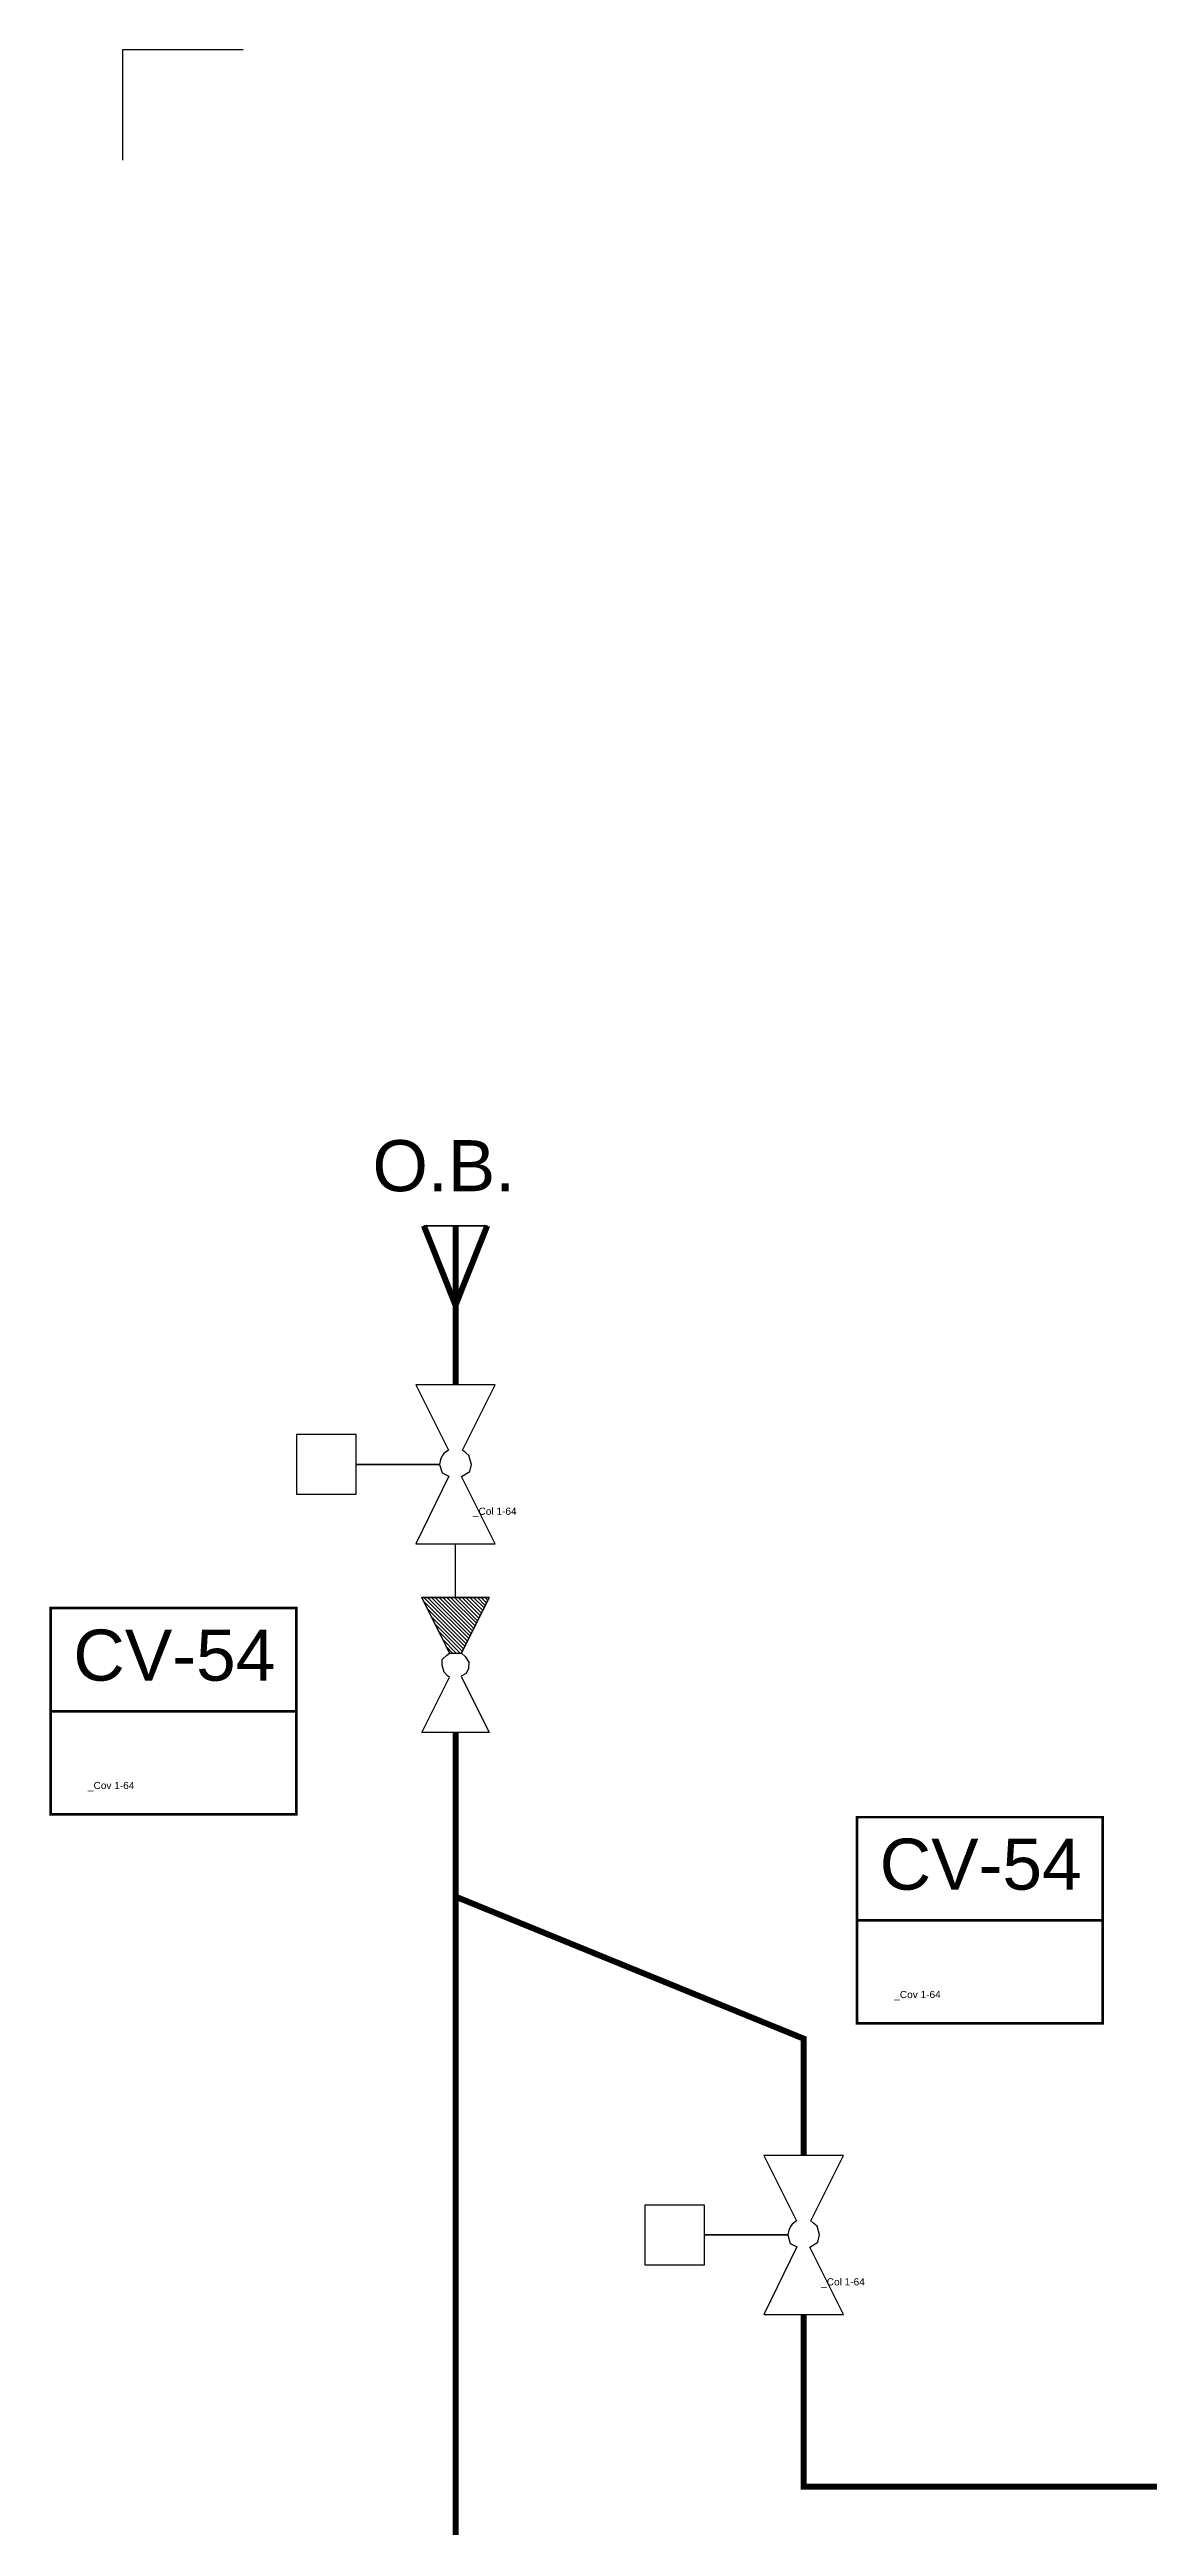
# Model space of a CAD drawing. Header units: millimetres. Extents: x 14456 to 25181, y 36625 to 39656.
# Drawn here: x 14892 to 15258, y 38374 to 39199 of the extents above; entities that cross this region are included whole.
import ezdxf

# ---------------------------------------------------------------- set-up
doc = ezdxf.new("R2010")
doc.units = ezdxf.units.MM
for name, color, linetype in [('Ballast', 80, 'Continuous'), ('Control valve', 11, 'Continuous'), ('Objects not controlled', 40, 'Continuous'), ('Side tanks', 120, 'Continuous'), ('TEKST', 7, 'Continuous')]:
    doc.layers.add(name, color=color, linetype=linetype)
doc.styles.add('Arial', font='arial.ttf', dxfattribs={"height": 50})

msp = doc.modelspace()

# ---------------------------------------------------------------- hatches: boundary and pattern name
at = {"layer": 'Objects not controlled'}
h = msp.add_hatch(dxfattribs=at)
h.set_pattern_fill('ANSI31', color=256, scale=7.2105, angle=-90)
h.set_pattern_definition([(315, (15673.7676, 40240.1342), (0.6373242, 0.6373242), [])])
h.paths.add_polyline_path([(15015.83, 38683.32), (15025.07, 38664.84), (15029.09, 38664.84), (15038.33, 38683.32)])

# ---------------------------------------------------------------- linework, layer by layer
at = {"layer": 'Ballast', "const_width": 2}
for points in [[(15027.08, 38780.63), (15016.54, 38807.12)], [(15027.08, 38780.63), (15016.54, 38807.12)], [(15027.08, 38754.14), (15027.08, 38807.12)], [(15027.08, 38780.63), (15037.63, 38807.12)], [(15027.08, 38754.14), (15027.08, 38807.12)], [(15027.08, 38780.63), (15037.63, 38807.12)], [(15027.08, 38638.32), (15027.08, 38028.37), (15197.54, 38028.37), (15197.54, 38004.19)], [(15143.1, 38497.55), (15143.1, 38536.42), (15027.08, 38583.72)], [(15143.1, 38444.56), (15143.1, 38387.21), (15302.52, 38387.21)]]:
    msp.add_lwpolyline(points, dxfattribs=at)
at = {"layer": 'Ballast'}
for points in [[(15016.54, 38807.12), (15037.63, 38807.12)], [(15037.63, 38807.12), (15016.54, 38807.12)], [(15027.08, 38683.32), (15027.08, 38701.15)]]:
    msp.add_lwpolyline(points, dxfattribs=at)
at = {"layer": 'Control valve'}
for points in [[(15040.33, 38754.14), (15013.83, 38754.14), (15024.71, 38732.39), (15023.22, 38731.27), (15022.63, 38730.46), (15022.13, 38729.27), (15021.78, 38727.65), (14993.96, 38727.65), (14993.96, 38737.58), (14974.09, 38737.58), (14974.09, 38717.71), (14993.96, 38717.71), (14993.96, 38727.65), (15021.78, 38727.65), (15022.61, 38724.81), (15024.82, 38723.7), (15013.83, 38701.15), (15040.33, 38701.15), (15029.11, 38723.6), (15031.82, 38725.28), (15032.38, 38727.65), (15031.52, 38730.55), (15030.49, 38731.47), (15029.45, 38732.39)], [(15156.35, 38497.55), (15129.85, 38497.55), (15140.73, 38475.8), (15139.23, 38474.68), (15138.65, 38473.87), (15138.15, 38472.68), (15137.8, 38471.06), (15109.98, 38471.06), (15109.98, 38480.99), (15090.11, 38480.99), (15090.11, 38461.12), (15109.98, 38461.12), (15109.98, 38471.06), (15137.8, 38471.06), (15138.62, 38468.22), (15140.84, 38467.11), (15129.85, 38444.56), (15156.35, 38444.56), (15145.13, 38467.01), (15147.84, 38468.69), (15148.4, 38471.06), (15147.54, 38473.96), (15146.5, 38474.88), (15145.47, 38475.8)]]:
    msp.add_lwpolyline(points, close=True, dxfattribs=at)
at = {"layer": 'Defpoints'}
msp.add_lwpolyline([(14916.28, 39161.94), (14916.28, 39198.74), (14956.36, 39198.74)], dxfattribs=at)
at = {"layer": 'Objects not controlled'}
msp.add_lwpolyline([(15015.83, 38683.32), (15038.33, 38683.32), (15029.09, 38664.84), (15030.32, 38663.7), (15031.47, 38661.81), (15031.45, 38659.72), (15030.6, 38658.01), (15028.91, 38657.17), (15038.33, 38638.32), (15015.83, 38638.32), (15025.07, 38656.8), (15024.45, 38657.25), (15023.34, 38658.51), (15022.58, 38660.82), (15022.58, 38662.63), (15024.21, 38664.08), (15025.07, 38664.84), (15023.93, 38667.13), (15022.18, 38670.63), (15020.45, 38674.08), (15015.83, 38683.32)], dxfattribs=at)
msp.add_lwpolyline([(15025.07, 38664.84), (15029.09, 38664.84), (15038.33, 38683.32), (15015.83, 38683.32), (15025.07, 38664.84)], close=True, dxfattribs=at)
at = {"layer": 'Side tanks', "const_width": 0.875}
for points in [[(14974.06, 38679.78), (14892.24, 38679.78), (14892.24, 38645.45), (14974.06, 38645.45), (14974.06, 38679.78)], [(14974.06, 38645.45), (14892.24, 38645.45), (14892.24, 38611.11), (14974.06, 38611.11), (14974.06, 38645.45)], [(15242.7, 38610.18), (15160.89, 38610.18), (15160.89, 38575.84), (15242.7, 38575.84), (15242.7, 38610.18)], [(15242.7, 38575.84), (15160.89, 38575.84), (15160.89, 38541.51), (15242.7, 38541.51), (15242.7, 38575.84)]]:
    msp.add_lwpolyline(points, dxfattribs=at)

# ---------------------------------------------------------------- texts
at = {"layer": 'Ballast', "linetype": 'Continuous', "style": 'Arial'}
for s, p in [('_Col 1-64', (15032.89, 38710.85)), ('_Cov 1-64', (14904.62, 38619.53)), ('_Cov 1-64', (15173.26, 38549.93)), ('_Col 1-64', (15148.91, 38454.26))]:
    msp.add_text(s, height=2.4, dxfattribs=at).set_placement(p)
at = {"layer": 'Ballast', "linetype": 'Continuous', "char_height": 17, "width": 60.9533, "attachment_point": 1, "style": 'Arial'}
for insert in [(14899.74, 38672.64), (15168.39, 38603.04)]:
    msp.add_mtext('CV-54', dxfattribs=dict(at, insert=insert))
at = {"layer": 'TEKST', "linetype": 'Continuous', "insert": (14999.42, 38835.6), "char_height": 17, "width": 60.9533, "attachment_point": 1, "style": 'Arial'}
msp.add_mtext('O.B.', dxfattribs=at)

doc.saveas('drawing.dxf')
